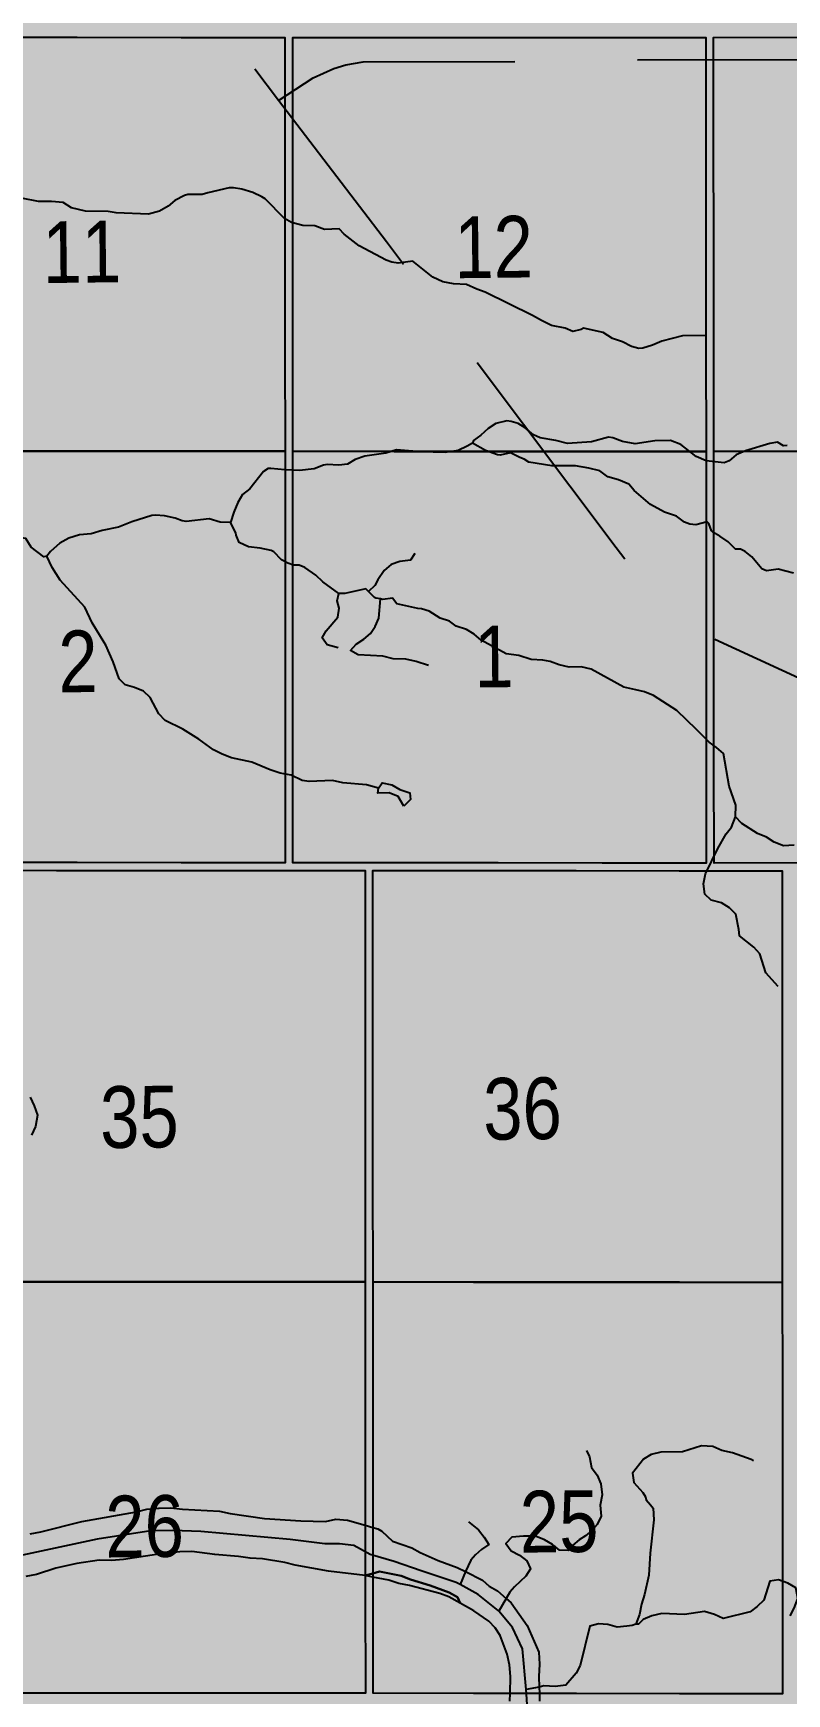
# Model space of a CAD drawing. Extents: x 405326 to 424052, y 6044755 to 6062236.
# Drawn here: x 416845.5 to 416942.9, y 6050691.1 to 6050905.8 of the extents above; entities that cross this region are included whole.
import ezdxf

# ---------------------------------------------------------------- set-up
doc = ezdxf.new("R2010")
doc.units = 0
doc.header["$LTSCALE"] = 5
doc.linetypes.add('DASHED2', pattern=[9.525, 6.35, -3.175])
for name, color, linetype in [('P-PROPOSED', 10, 'Continuous'), ('Quarters', 8, 'Continuous'), ('RoadSeg', 57, 'DASHED2'), ('T-WATER', 160, 'Continuous')]:
    doc.layers.add(name, color=color, linetype=linetype)
doc.layers.add('ROUTE-MAP-BACKGROUND-H', color=7, linetype='Continuous', true_color=0xf0ebff)
doc.styles.add('120', font='ARIALN.TTF', dxfattribs={"height": 13})

msp = doc.modelspace()

# ---------------------------------------------------------------- hatches: boundary and pattern name
at = {"layer": 'ROUTE-MAP-BACKGROUND-H'}
h = msp.add_hatch(color=256, dxfattribs=at)
h.dxf.hatch_style = 1
h.paths.add_polyline_path([(417500.313, 6050470.993), (417499.828, 6050583.719), (417489.556, 6051448.866), (416064.545, 6051448.577), (416073.609, 6050477.938), (416071.924, 6050150.968), (416104.424, 6050150.804), (416615.018, 6050150.686), (416614.752, 6050098.449), (417501.84, 6050099.469), (417600.187, 6050099.469), (417600.187, 6050157.259), (417501.84, 6050157.777)])

# ---------------------------------------------------------------- linework, layer by layer
at = {"flags": 128}
msp.add_lwpolyline([(417432.321, 6050275.117, 0, 4.992, 0), (416765.681, 6050844.163, 4.992, 0, 0), (416430.349, 6051104.067, 0, 0, 0)], format="xyseb", dxfattribs=at)
at = {"layer": 'P-PROPOSED', "color": 90, "const_width": 1.999, "flags": 128}
msp.add_lwpolyline([(416860.443, 6050919.162), (416877.217, 6050897.094), (416891.182, 6050878.793), (416920.84, 6050839.232), (416926.383, 6050832.064), (416928.115, 6050830.404), (416930.005, 6050829.146), (416933.435, 6050827.456), (416963.945, 6050813.467)], dxfattribs=at)
at = {"layer": 'Quarters', "flags": 128}
for points in [[(416878.06, 6050851.718), (416864.624, 6050851.726), (416851.188, 6050851.733), (416837.751, 6050851.741), (416824.649, 6050851.749), (416824.653, 6050865.126), (416824.656, 6050878.504), (416824.658, 6050891.881), (416824.661, 6050905.259), (416837.758, 6050905.252), (416851.188, 6050905.244), (416864.62, 6050905.236), (416878.051, 6050905.229), (416878.053, 6050891.851), (416878.056, 6050878.473), (416878.058, 6050865.096)], [(416932.475, 6050851.71), (416919.038, 6050851.712), (416905.602, 6050851.714), (416892.166, 6050851.716), (416879.064, 6050851.718), (416879.062, 6050865.095), (416879.059, 6050878.473), (416879.057, 6050891.851), (416879.055, 6050905.228), (416892.151, 6050905.227), (416905.583, 6050905.225), (416919.014, 6050905.223), (416932.445, 6050905.222), (416932.453, 6050891.844), (416932.46, 6050878.466), (416932.467, 6050865.088)], [(416986.899, 6050851.797), (416973.46, 6050851.775), (416960.021, 6050851.754), (416946.582, 6050851.732), (416933.478, 6050851.711), (416933.471, 6050865.089), (416933.463, 6050878.467), (416933.456, 6050891.845), (416933.449, 6050905.223), (416946.548, 6050905.244), (416959.981, 6050905.266), (416973.415, 6050905.287), (416986.849, 6050905.309), (416986.861, 6050891.931), (416986.874, 6050878.553), (416986.886, 6050865.175)], [(416878.06, 6050851.718), (416878.063, 6050838.34), (416878.065, 6050824.962), (416878.068, 6050811.746), (416878.07, 6050798.529), (416864.629, 6050798.537), (416851.187, 6050798.545), (416837.747, 6050798.552), (416824.64, 6050798.56), (416824.643, 6050811.776), (416824.645, 6050824.993), (416824.647, 6050838.371), (416824.649, 6050851.749), (416837.751, 6050851.741), (416851.188, 6050851.733), (416864.624, 6050851.726)], [(416986.899, 6050851.797), (416986.911, 6050838.419), (416986.924, 6050825.041), (416986.936, 6050811.804), (416986.949, 6050798.567), (416973.505, 6050798.545), (416960.061, 6050798.524), (416946.618, 6050798.503), (416933.508, 6050798.482), (416933.501, 6050811.719), (416933.493, 6050824.955), (416933.486, 6050838.333), (416933.478, 6050851.711), (416946.582, 6050851.732), (416960.021, 6050851.754), (416973.46, 6050851.775)], [(416932.475, 6050851.71), (416932.482, 6050838.332), (416932.49, 6050824.954), (416932.497, 6050811.717), (416932.505, 6050798.48), (416919.063, 6050798.492), (416905.622, 6050798.504), (416892.181, 6050798.517), (416879.074, 6050798.528), (416879.071, 6050811.745), (416879.069, 6050824.962), (416879.066, 6050838.34), (416879.064, 6050851.718), (416892.166, 6050851.716), (416905.602, 6050851.714), (416919.038, 6050851.712)], [(416888.431, 6050744.33), (416875.122, 6050744.338), (416861.813, 6050744.346), (416848.504, 6050744.354), (416835.53, 6050744.361), (416835.532, 6050757.739), (416835.535, 6050771.117), (416835.538, 6050784.333), (416835.54, 6050797.55), (416848.51, 6050797.542), (416861.813, 6050797.534), (416875.117, 6050797.526), (416888.421, 6050797.518), (416888.424, 6050784.302), (416888.426, 6050771.085), (416888.428, 6050757.708)], [(416942.335, 6050744.27), (416929.026, 6050744.285), (416915.718, 6050744.3), (416902.409, 6050744.314), (416889.434, 6050744.329), (416889.432, 6050757.706), (416889.429, 6050771.084), (416889.427, 6050784.301), (416889.425, 6050797.518), (416902.394, 6050797.513), (416915.698, 6050797.509), (416929.002, 6050797.504), (416942.306, 6050797.499), (416942.313, 6050784.262), (416942.32, 6050771.025), (416942.328, 6050757.648)], [(416888.431, 6050744.33), (416888.434, 6050730.952), (416888.437, 6050717.574), (416888.44, 6050704.196), (416888.443, 6050691.153), (416875.13, 6050691.161), (416861.816, 6050691.169), (416848.503, 6050691.176), (416835.524, 6050691.184), (416835.525, 6050704.227), (416835.527, 6050717.605), (416835.528, 6050730.983), (416835.53, 6050744.361), (416848.504, 6050744.354), (416861.813, 6050744.346), (416875.122, 6050744.338)], [(416942.335, 6050744.27), (416942.343, 6050730.892), (416942.351, 6050717.514), (416942.359, 6050704.136), (416942.367, 6050691.092), (416929.053, 6050691.107), (416915.74, 6050691.122), (416902.426, 6050691.137), (416889.447, 6050691.152), (416889.444, 6050704.195), (416889.441, 6050717.573), (416889.437, 6050730.951), (416889.434, 6050744.329), (416902.409, 6050744.314), (416915.718, 6050744.3), (416929.026, 6050744.285)]]:
    msp.add_lwpolyline(points, close=True, dxfattribs=at)
at = {"layer": 'RoadSeg', "flags": 128}
for points in [[(417341.519, 6050375.19), (417329.199, 6050389.764), (417321.435, 6050398.181), (417316.643, 6050402.903), (417314.345, 6050404.617), (417311.853, 6050406.027), (417308.126, 6050407.644), (417304.876, 6050408.74), (417302.936, 6050409.23), (417298.429, 6050409.966), (417280.349, 6050412.308), (417273.474, 6050412.33), (417249.176, 6050412.408), (417245.702, 6050413.099), (417243.286, 6050414.046), (417241.034, 6050415.162), (417238.472, 6050416.737), (417236.241, 6050418.386), (417233.256, 6050421.084), (417204.052, 6050458.351), (417194.381, 6050471.2), (417180.643, 6050489.256), (417160.385, 6050515.509), (417155.418, 6050522.19), (417149.128, 6050530.075), (417148.336, 6050531.355), (417147.983, 6050532.28), (417147.787, 6050533.673), (417148.067, 6050536.141), (417151.835, 6050546.669), (417152.943, 6050549.355), (417153.649, 6050552.098), (417153.717, 6050553.63), (417153.501, 6050555.954), (417152.997, 6050557.74), (417152.295, 6050559.422), (417150.946, 6050561.823), (417150.091, 6050562.935), (417144.056, 6050569.68), (417128.208, 6050587.39), (417126.533, 6050589.483), (417121.733, 6050594.572), (417120.503, 6050596.109), (417099.714, 6050633.23), (417086.824, 6050655.747), (417080.472, 6050666.525), (417033.765, 6050748.843), (417012.154, 6050787.078), (417010.568, 6050789.673), (417007.902, 6050792.977), (417006.852, 6050793.886), (417004.258, 6050795.361), (416987.188, 6050803.216), (416963.945, 6050813.467), (416933.435, 6050827.456), (416930.005, 6050829.146), (416928.115, 6050830.404), (416926.383, 6050832.064), (416920.84, 6050839.232), (416891.182, 6050878.793), (416877.217, 6050897.094), (416860.443, 6050919.162), (416852.493, 6050931.536), (416851.847, 6050932.188), (416850.703, 6050934.326), (416842.886, 6050946.737), (416805.699, 6051005.468), (416802.949, 6051009.602), (416800.938, 6051011.855), (416799.685, 6051012.86), (416798.338, 6051013.629), (416792.153, 6051016.559), (416789.639, 6051017.436), (416773.589, 6051024.281), (416766.399, 6051027.521), (416759.113, 6051030.627), (416748.056, 6051035.781), (416745.81, 6051036.598), (416744.875, 6051036.745)], [(416877.217, 6050897.094), (416881.68, 6050900.017), (416884.383, 6050901.206), (416885.903, 6050901.672), (416888.158, 6050902.052), (416908.552, 6050902.121), (416916.767, 6050902.296), (416981.845, 6050902.42), (417022.15, 6050901.882), (417023.417, 6050901.743), (417045.045, 6050901.672), (417085.851, 6050901.045), (417115.513, 6050898.716), (417145.061, 6050897.084), (417152.052, 6050896.9), (417214.084, 6050896.326), (417237.41, 6050896.225), (417240.668, 6050896.361), (417241.928, 6050896.554), (417244.309, 6050897.237), (417247.634, 6050898.905), (417249.597, 6050900.478), (417251.42, 6050902.346), (417255.183, 6050906.919), (417257.491, 6050909.463), (417259.093, 6050910.762), (417261.426, 6050912.176), (417264, 6050913.162), (417267.378, 6050913.866), (417277.809, 6050914.688), (417280.46, 6050915.177), (417283.005, 6050915.996), (417285.867, 6050917.522), (417287.437, 6050918.786), (417289.649, 6050921.129), (417294.916, 6050928.495), (417297.397, 6050930.71), (417298.512, 6050931.5), (417300.914, 6050932.748), (417302.202, 6050933.209), (417304.087, 6050933.714), (417321.036, 6050936.205), (417323.693, 6050936.462), (417328.389, 6050936.262), (417338.366, 6050934.912), (417341.666, 6050934.616), (417346.184, 6050934.945), (417348.701, 6050935.498), (417353.757, 6050937.103), (417406.447, 6050954.929), (417408.103, 6050955.297), (417411.856, 6050955.61)]]:
    msp.add_lwpolyline(points, dxfattribs=at)
at = {"layer": 'T-WATER'}
for p, q in [((416901.388, 6050706.881), (416900.679, 6050705.212)), ((416906.656, 6050703.413), (416905.687, 6050701.765)), ((416910.912, 6050691.957), (416909.242, 6050691.633))]:
    msp.add_line(p, q, dxfattribs=at)
at = {"layer": 'T-WATER', "flags": 128}
for points in [[(416919.186, 6050867.06), (416916.627, 6050867.63), (416916.331, 6050867.466), (416915.246, 6050867.203), (416914.271, 6050867.639), (416912.506, 6050868.001), (416911.216, 6050868.625), (416910.056, 6050869.275), (416903.934, 6050872.284), (416902.863, 6050872.677), (416901.529, 6050873.288), (416899.846, 6050873.378), (416898.473, 6050873.647), (416897.162, 6050874.226), (416894.594, 6050876.318), (416892.676, 6050876.049), (416891.854, 6050876.154), (416891.151, 6050876.429), (416887.635, 6050878.283), (416885.692, 6050879.812), (416885.072, 6050880.488), (416883.161, 6050880.384), (416881.916, 6050880.871), (416880.374, 6050880.904), (416878.91, 6050881.295), (416877.976, 6050881.805), (416875.475, 6050884.342), (416875.078, 6050884.634), (416873.903, 6050885.164), (416872.486, 6050885.59), (416871.392, 6050885.789), (416870.839, 6050885.778), (416868.074, 6050885.136), (416867.348, 6050884.903), (416865.503, 6050884.927), (416865.091, 6050884.808), (416863.834, 6050884.131), (416862.967, 6050883.421), (416861.856, 6050882.762), (416860.433, 6050882.387), (416856.241, 6050882.552), (416855.191, 6050882.704), (416852.288, 6050882.761), (416850.483, 6050883.189), (416849.38, 6050883.885), (416847.864, 6050884), (416846.191, 6050884.028), (416843.989, 6050884.445)], [(416932.378, 6050866.701), (416929.43, 6050866.648), (416926.773, 6050865.949), (416925.573, 6050865.443), (416924.296, 6050865.067), (416923.796, 6050865.017), (416922.829, 6050865.269), (416921.663, 6050865.878), (416920.399, 6050866.308), (416919.186, 6050867.06)], [(416942.955, 6050852.485), (416942.482, 6050852.434), (416941.72, 6050852.881), (416940.71, 6050852.736), (416937.59, 6050851.784), (416936.368, 6050851.259), (416935.473, 6050850.472), (416934.8, 6050850.237), (416932.488, 6050850.499), (416931.205, 6050851.054), (416929.215, 6050852.606), (416927.881, 6050853.132), (416925.878, 6050853.061), (416923.301, 6050852.7), (416921.674, 6050852.978), (416920.445, 6050853.45), (416919.859, 6050853.542), (416917.677, 6050852.962), (416914.566, 6050852.741), (416913.042, 6050853.106), (416911.031, 6050853.473), (416910.196, 6050853.852), (416909.083, 6050854.755), (416908.176, 6050855.336), (416907.306, 6050855.584), (416906.712, 6050855.648), (416905.291, 6050855.331), (416904.306, 6050854.668), (416903.38, 6050853.824), (416902.418, 6050853.123), (416902.3, 6050852.763)], [(416902.3, 6050852.763), (416901.599, 6050852.367), (416900.45, 6050851.829), (416898.781, 6050851.557), (416895.635, 6050851.642), (416892.46, 6050851.895), (416891.11, 6050851.499), (416888.358, 6050851.105), (416887.138, 6050850.672), (416886.122, 6050850.053), (416885.011, 6050849.944), (416883.525, 6050850.011), (416883.049, 6050849.937), (416881.823, 6050849.446), (416879.933, 6050849.255), (416878.056, 6050849.338), (416876.245, 6050849.516), (416875.865, 6050849.5), (416875.261, 6050849.121), (416873.508, 6050846.851), (416872.583, 6050846.123), (416871.978, 6050845.089), (416871.446, 6050843.866), (416870.994, 6050842.495)], [(416908.989, 6050850.72), (416908.396, 6050850.937), (416907.218, 6050851.535), (416905.87, 6050851.223), (416905.539, 6050851.243), (416903.957, 6050851.818), (416902.3, 6050852.763)], [(416943.76, 6050835.959), (416941.799, 6050836.502), (416940.287, 6050836.271), (416939.694, 6050836.547), (416938.403, 6050838.091), (416937.546, 6050838.784), (416936.92, 6050839.073), (416936.279, 6050839.072), (416935.334, 6050840.011), (416934.28, 6050840.739), (416933.342, 6050841.251), (416933.19, 6050841.456), (416932.841, 6050842.397), (416932.608, 6050842.596), (416931.177, 6050842.228), (416930.388, 6050842.307), (416929.713, 6050842.554), (416928.648, 6050843.34), (416927.093, 6050843.852), (416925.282, 6050844.865), (416923.18, 6050846.665), (416922.482, 6050847.451), (416921.175, 6050848.032), (416919.777, 6050848.4), (416918.757, 6050849.183), (416917.322, 6050849.54), (416915.603, 6050849.836), (416912.563, 6050849.823), (416909.584, 6050850.316), (416908.989, 6050850.72)], [(416870.994, 6050842.495), (416869.66, 6050842.575), (416868.24, 6050842.999), (416865.288, 6050842.658), (416864.761, 6050842.727), (416863.866, 6050843.061), (416862.475, 6050843.366), (416861.328, 6050843.465), (416860.83, 6050843.429), (416858.28, 6050842.592), (416856.549, 6050841.927), (416854.418, 6050841.5), (416853.003, 6050841.065), (416851.509, 6050840.902), (416850.132, 6050840.484), (416848.978, 6050839.833), (416847.768, 6050838.772), (416847.278, 6050838.155)], [(416885.031, 6050833.323), (416882.967, 6050834.843), (416882.031, 6050835.724), (416880.643, 6050836.707), (416879.877, 6050837.006), (416879.157, 6050837.003), (416878.406, 6050837.26), (416877.622, 6050837.693), (416876.61, 6050838.714), (416876.291, 6050838.892), (416874.856, 6050839.182), (416873.356, 6050839.39), (416872.146, 6050839.917), (416871.731, 6050840.865), (416871.717, 6050841.183), (416870.994, 6050842.495)], [(416847.278, 6050838.155), (416846.875, 6050838.073), (416845.248, 6050839.32), (416844.546, 6050840.467), (416843.645, 6050840.556), (416843.095, 6050840.341), (416842.831, 6050840.238)], [(416854.7, 6050826.992), (416853.119, 6050829.55), (416852.203, 6050831.563), (416848.991, 6050835.043), (416847.987, 6050836.705), (416847.278, 6050838.155)], [(416894.854, 6050838.514), (416894.298, 6050837.641), (416892.898, 6050837.458), (416891.785, 6050837.075), (416890.863, 6050836.316), (416890.045, 6050835.102), (416889.649, 6050834.387), (416888.856, 6050833.616)], [(416884.93, 6050826.308), (416883.489, 6050826.711), (416882.854, 6050827.627), (416883.379, 6050828.517), (416884.895, 6050830.279), (416885.046, 6050831.449), (416884.816, 6050832.379), (416885.031, 6050833.323)], [(416888.856, 6050833.616), (416888.517, 6050833.927), (416885.777, 6050833.338), (416885.031, 6050833.323)], [(416896.613, 6050824.037), (416895.032, 6050824.541), (416893.673, 6050824.842), (416892.041, 6050824.883), (416890.724, 6050825.247), (416887.51, 6050825.394), (416886.534, 6050825.951), (416887.258, 6050826.8), (416888.26, 6050827.433), (416889.13, 6050828.159), (416889.71, 6050829.09), (416890.188, 6050830.13), (416890.388, 6050832.633)], [(416890.388, 6050832.633), (416889.819, 6050832.735), (416889.624, 6050832.834), (416888.856, 6050833.616)], [(416936.285, 6050804.467), (416936.328, 6050805.986), (416935.478, 6050808.442), (416934.724, 6050812.641), (416933.85, 6050813.433), (416932.864, 6050814.102), (416931.233, 6050815.756), (416928.689, 6050818.21), (416925.706, 6050820.165), (416924.529, 6050820.644), (416923.394, 6050820.886), (416921.866, 6050821.213), (416917.636, 6050823.535), (416916.346, 6050823.872), (416914.793, 6050823.827), (416913.514, 6050824.117), (416912.321, 6050824.557), (416911.366, 6050824.726), (416909.883, 6050824.82), (416908.267, 6050825.342), (416906.642, 6050825.541), (416903.394, 6050827.304), (416902.495, 6050828.087), (416901.528, 6050828.701), (416900.182, 6050829.099), (416899.333, 6050829.745), (416898.13, 6050830.158), (416896.684, 6050831.074), (416895.72, 6050831.373), (416895.222, 6050831.402), (416892.53, 6050832.018), (416891.967, 6050832.737), (416890.722, 6050832.576), (416890.388, 6050832.633)], [(416880.292, 6050809.174), (416878.863, 6050809.836), (416877.428, 6050810.109), (416876.145, 6050810.536), (416873.787, 6050811.534), (416871.139, 6050812.074), (416869.933, 6050812.557), (416868.828, 6050813.106), (416866.908, 6050814.514), (416864.835, 6050815.798), (416862.575, 6050816.928), (416861.758, 6050817.76), (416860.611, 6050819.901), (416859.769, 6050820.721), (416858.611, 6050821.184), (416857.404, 6050821.534), (416856.621, 6050822.306), (416855.845, 6050824.513), (416854.901, 6050826.667), (416854.7, 6050826.992)], [(416890.147, 6050808.175), (416888.594, 6050808.591), (416885.523, 6050808.856), (416884.202, 6050809.168), (416881.187, 6050809.029), (416880.292, 6050809.174)], [(416936.707, 6050789.907), (416936.308, 6050791.881), (416935.493, 6050792.703), (416934.479, 6050793.348), (416933.147, 6050793.687), (416932.308, 6050794.461), (416932.143, 6050795.806), (416932.418, 6050797.106), (416934.016, 6050800.358), (416935.061, 6050802.287), (416935.772, 6050803.123), (416936.285, 6050804.467)], [(416943.861, 6050800.781), (416942.467, 6050800.701), (416941.287, 6050801.195), (416940.291, 6050801.824), (416939.123, 6050802.315), (416937.085, 6050803.614), (416936.285, 6050804.467)], [(416941.807, 6050782.521), (416940.202, 6050784.283), (416939.413, 6050786.746), (416938.665, 6050787.628), (416936.821, 6050789.101), (416936.707, 6050789.907)], [(416845.107, 6050768.234), (416845.635, 6050767.093), (416846.063, 6050765.876), (416845.813, 6050764.452), (416845.287, 6050763.317)], [(416938.599, 6050721.199), (416938.317, 6050721.365), (416935.896, 6050722.238), (416934.517, 6050722.557), (416933.367, 6050723.056), (416931.9, 6050723.16), (416929.452, 6050722.382), (416926.621, 6050722.315), (416925.396, 6050722.014), (416924.399, 6050721.416), (416922.982, 6050719.634), (416923.129, 6050718.397), (416924.29, 6050717.119), (416924.663, 6050716.547), (416924.759, 6050716.161), (416925.296, 6050715.5), (416925.651, 6050715.104), (416925.734, 6050713.587), (416925.274, 6050709.285), (416925.097, 6050706.44), (416924.543, 6050703.919), (416924.131, 6050702.697), (416923.877, 6050701.349), (416923.397, 6050700.072)], [(416917.031, 6050722.551), (416917.419, 6050721.733), (416917.686, 6050720.342), (416918.384, 6050719.372), (416918.899, 6050718.244), (416919.031, 6050716.823), (416918.797, 6050715.462), (416918.933, 6050714.046), (416918.413, 6050712.97), (416917.708, 6050712.196), (416916.909, 6050711.518), (416916.077, 6050710.976), (416915.28, 6050710.326), (416914.714, 6050709.615), (416913.555, 6050709.679), (416912.646, 6050710.406), (416911.592, 6050711.007), (416910.44, 6050711.479), (416908.871, 6050711.459), (416907.39, 6050711.322), (416906.597, 6050710.514), (416907.3, 6050709.587), (416908.355, 6050709.015), (416909.302, 6050708.29), (416909.809, 6050707.237), (416909.182, 6050706.293), (416907.702, 6050704.911), (416907.121, 6050704.213), (416906.656, 6050703.413)], [(416845.12, 6050711.767), (416846.5, 6050712.043), (416851.816, 6050713.381), (416858.875, 6050714.614), (416860.185, 6050714.969), (416861.691, 6050715.105), (416861.78, 6050715.107), (416863.304, 6050715.129), (416864.823, 6050714.964), (416869.593, 6050714.688), (416870.98, 6050714.39), (416875.4, 6050713.769), (416880.106, 6050713.455), (416883.31, 6050713.369), (416884.648, 6050713.682), (416886.13, 6050713.523), (416888.403, 6050712.882), (416889.407, 6050712.599), (416890.038, 6050712.421), (416890.575, 6050712.127), (416891.962, 6050710.804), (416894.463, 6050709.954), (416895.541, 6050709.37), (416897.867, 6050708.336), (416900.306, 6050707.434), (416901.388, 6050706.881), (416903.574, 6050705.765), (416904.458, 6050704.998), (416905.518, 6050704.399), (416906.656, 6050703.413), (416907.31, 6050702.848), (416909.373, 6050699.934), (416910.886, 6050696.484), (416910.941, 6050694.942), (416910.879, 6050693.318), (416910.912, 6050691.957), (416910.932, 6050691.151), (416910.957, 6050690.148)], [(416900.679, 6050705.212), (416900.177, 6050705.485), (416895.675, 6050706.998), (416892.163, 6050708.175), (416889.059, 6050709.092), (416886.934, 6050710.254), (416885.096, 6050710.483), (416883.218, 6050710.487), (416878.737, 6050711.018), (416867.182, 6050712.068), (416863.558, 6050712.214), (416860.699, 6050712.153), (416853.793, 6050711.067), (416843.514, 6050708.881), (416842.85, 6050708.761), (416842.824, 6050708.756)], [(416901.776, 6050713.302), (416903.064, 6050712.293), (416903.793, 6050711.356), (416904.392, 6050710.395), (416903.471, 6050709.748), (416902.675, 6050709.058), (416902.064, 6050708.358), (416901.388, 6050706.881)], [(416907.114, 6050690.152), (416907.145, 6050691.156), (416907.21, 6050693.328), (416907.056, 6050694.838), (416906.771, 6050696.204), (416905.866, 6050698.619), (416905.218, 6050699.615), (416904.42, 6050700.473), (416902.484, 6050701.837), (416900.693, 6050702.817), (416900.347, 6050703.602), (416899.279, 6050704.191), (416896.832, 6050705.078), (416894.271, 6050705.877), (416893.088, 6050706.362), (416890.28, 6050706.903), (416889.409, 6050706.66), (416888.409, 6050706.38), (416888.405, 6050706.381), (416883.66, 6050706.962), (416879.387, 6050707.74), (416878.047, 6050708.076), (416875.167, 6050708.556), (416873.555, 6050708.636), (416872.067, 6050708.838), (416868.983, 6050709.112), (416866.008, 6050709.499), (416864.45, 6050709.45), (416861.782, 6050709.141), (416861.47, 6050709.104), (416857.164, 6050708.44), (416855.643, 6050708.326), (416854.055, 6050708.354), (416851.16, 6050707.956), (416848.433, 6050707.335), (416845.96, 6050706.5), (416844.57, 6050706.241)], [(416943.365, 6050701.185), (416943.882, 6050702.174), (416944.344, 6050703.391), (416944.096, 6050704.779), (416943.032, 6050705.403), (416941.86, 6050705.829), (416940.735, 6050705.633), (416939.93, 6050703.205), (416939.104, 6050702.384), (416938.18, 6050701.69), (416934.679, 6050700.821), (416933.566, 6050701.345), (416932.273, 6050701.721), (416929.701, 6050701.334), (416926.758, 6050701.489), (416925.49, 6050701.181), (416924.362, 6050700.717), (416923.729, 6050700.107), (416923.397, 6050700.072)], [(416905.687, 6050701.765), (416905.619, 6050701.846), (416903.026, 6050703.937), (416900.679, 6050705.212)], [(416909.242, 6050691.633), (416908.764, 6050696.907), (416907.454, 6050699.65), (416905.687, 6050701.765)], [(416923.397, 6050700.072), (416922.924, 6050699.916), (416922.231, 6050699.854), (416920.972, 6050699.691), (416919.78, 6050700.03), (416918.581, 6050700.133), (416917.449, 6050699.833), (416916.211, 6050694.744), (416915.704, 6050693.759), (416914.368, 6050692.189), (416912.97, 6050692.049), (416911.504, 6050692.105), (416910.912, 6050691.957)], [(416905.545, 6050671.099), (416906.928, 6050673.981), (416908.331, 6050677.363), (416909.208, 6050680.288), (416909.545, 6050683.335), (416909.575, 6050686.107), (416909.29, 6050691.107), (416909.242, 6050691.633)]]:
    msp.add_lwpolyline(points, dxfattribs=at)
for points in [[(416893.401, 6050805.825), (416892.694, 6050807.093), (416891.504, 6050807.571), (416890.037, 6050807.511), (416890.147, 6050808.175), (416890.617, 6050808.874), (416891.848, 6050808.601), (416892.922, 6050807.994), (416894.188, 6050807.576), (416894.278, 6050806.697), (416893.401, 6050805.825)], [(416900.693, 6050702.817), (416899.245, 6050703.61), (416898.053, 6050704.071), (416894.162, 6050705.098), (416892.759, 6050705.355), (416891.497, 6050705.765), (416889.409, 6050706.181), (416888.409, 6050706.38), (416889.409, 6050706.66), (416890.28, 6050706.903), (416893.088, 6050706.362), (416894.271, 6050705.877), (416896.832, 6050705.078), (416899.279, 6050704.191), (416900.347, 6050703.602), (416900.693, 6050702.817)]]:
    msp.add_lwpolyline(points, close=True, dxfattribs=at)

# ---------------------------------------------------------------- texts
at = {"layer": 'RoadSeg', "style": '120'}
for s, height, p in [('12', 7.9742, (416899.99, 6050874.089)), ('11', 7.9742, (416846.768, 6050873.464)), ('2', 7.974, (416848.811, 6050820.548)), ('1', 7.974, (416902.556, 6050821.178)), ('36', 7.9742, (416903.719, 6050762.709)), ('35', 7.9742, (416854.203, 6050761.635)), ('26', 7.9742, (416854.874, 6050708.703)), ('25', 7.9742, (416908.452, 6050709.331))]:
    msp.add_text(s, height=height, rotation=0.67212, dxfattribs=at).set_placement(p)

doc.saveas('drawing.dxf')
